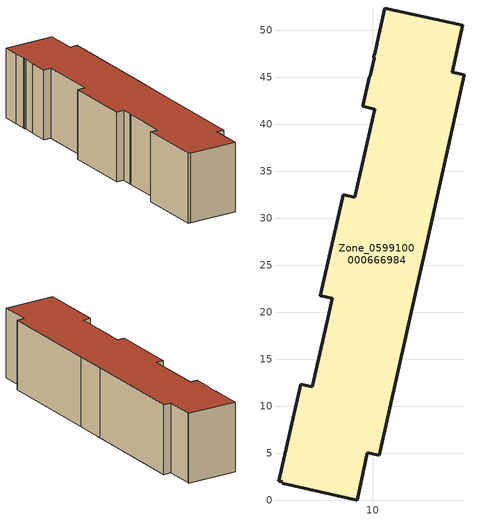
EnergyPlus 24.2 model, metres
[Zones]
Zone_0599100000666984
 floor ground (C_G): 10.2,47.44 10.26,47.43 10.65,49.46 11.3,52.36 19.61,50.5 19.51,50.09 18.5,45.53 19.76,45.25 15.8,27.56 14.66,22.39 10.72,4.74 9.46,5.02 8.37,0 0.41,1.8 0.44,1.92 0.02,1.99 2.34,12.34 3.61,12.06 5.23,19.31 5.36,19.79 5.71,21.48 4.45,21.76 6.86,32.47 8.12,32.2 10.22,41.6 8.95,41.88 9.65,45.01 9.77,45.17 10.17,47.04 10.12,47.11 z0
 wall outside (C_F): 6.86,32.47 4.45,21.76 5.71,21.48 5.36,19.79 5.23,19.31 3.61,12.06 2.34,12.34 0.02,1.99 0.44,1.92 0.41,1.8 8.37,0 9.46,5.02 10.72,4.74 14.66,22.39 15.8,27.56 19.76,45.25 18.5,45.53 19.51,50.09 19.61,50.5 11.3,52.36 10.65,49.46 10.26,47.43 10.2,47.44 10.12,47.11 10.17,47.04 9.77,45.17 9.65,45.01 8.95,41.88 10.22,41.6 8.12,32.2 6.86,32.47 z0:11.65
 roof outside (C_R): 10.17,47.04 9.77,45.17 9.65,45.01 8.95,41.88 10.22,41.6 8.12,32.2 6.86,32.47 4.45,21.76 5.71,21.48 5.36,19.79 5.23,19.31 3.61,12.06 2.34,12.34 0.02,1.99 0.44,1.92 0.41,1.8 8.37,0 9.46,5.02 10.72,4.74 14.66,22.39 15.8,27.56 19.76,45.25 18.5,45.53 19.51,50.09 19.61,50.5 11.3,52.36 10.65,49.46 10.26,47.43 10.2,47.44 10.12,47.11 z11.65
[BUILDING]
Pand.0599100000666984: North Axis=0; Terrain=City; Loads Convergence Tolerance Value=0.04; Temperature Convergence Tolerance Value=0.4; Solar Distribution=FullExterior; Maximum Number of Warmup Days=25; Minimum Number of Warmup Days=1
[Site:Location]
Rotterdam.The.Hague.AP_ZH_NLD Design_Conditions: Latitude=51.96; Longitude=4.45; Time Zone=1; Elevation=-4.5
[SITE:GROUNDTEMPERATURE:BUILDINGSURFACE]
18, 18, 18, 18, 18, 18, 18, 18, 18, 18, 18, 18
[MATERIAL] Thermal Absorptance=0.9; Solar Absorptance=0.7; Visible Absorptance=0.7
Name | Roughness | Thickness | Conductivity | Density | Specific Heat
G.TC.1975-1991 | MediumSmooth | 0.15 | 0.288461 | 540 | 1210
F.TC.1975-1991 | Rough | 0.3 | 0.230769 | 1920 | 840
R.TC.1975-1991 | MediumRough | 0.2 | 0.153846 | 1500 | 1000
[CONSTRUCTION]
C_G: G.TC.1975-1991
C_F: F.TC.1975-1991
C_R: R.TC.1975-1991
[ZONE]
Zone_0599100000666984: Type=1; Multiplier=1; Ceiling Height=Autocalculate; Volume=Autocalculate; Floor Area=autocalculate; Part of Total Floor Area=Yes
[ZONEINFILTRATION:DESIGNFLOWRATE]
Infil_Zone_0599100000666984: Zone or ZoneList or Space or SpaceList=Zone_0599100000666984; Schedule=AlwaysOn; Design Flow Rate Calculation Method=Flow/Area; Flow Rate per Floor Area=0.003; Constant Term Coefficient=1; Temperature Term Coefficient=0; Velocity Term Coefficient=0; Velocity Squared Term Coefficient=0
[HVACTEMPLATE:ZONE:IDEALLOADSAIRSYSTEM]
Zone_0599100000666984: Maximum Heating Supply Air Temperature=50; Minimum Cooling Supply Air Temperature=13; Maximum Heating Supply Air Humidity Ratio=0.0156; Minimum Cooling Supply Air Humidity Ratio=0.0077; Heating Limit=NoLimit; Cooling Limit=NoLimit; Dehumidification Control Type=ConstantSensibleHeatRatio; Cooling Sensible Heat Ratio=0.7; Dehumidification Setpoint=60; Humidification Control Type=None; Humidification Setpoint=30; Outdoor Air Method=None; Outdoor Air Flow Rate per Person=0.00944; Outdoor Air Flow Rate per Zone Floor Area=0; Outdoor Air Flow Rate per Zone=0; Demand Controlled Ventilation Type=None; Outdoor Air Economizer Type=NoEconomizer; Heat Recovery Type=None; Sensible Heat Recovery Effectiveness=0.7; Latent Heat Recovery Effectiveness=0.65
[ZONECONTROL:THERMOSTAT]
ThermostatControl_Zone_0599100000666984: Zone or ZoneList=Zone_0599100000666984; Control Type Schedule=DualSetpointControlType; Control 1=Thermostat_Zone_0599100000666984; Temperature Difference Between Cutout And Setpoint=0
[THERMOSTATSETPOINT:DUALSETPOINT]
Thermostat_Zone_0599100000666984: Heating Setpoint Temperature Schedule=HeatingSetpoint_Zone_0599100000666984; Cooling Setpoint Temperature Schedule=CoolingSetpoint_Zone_0599100000666984
[SCHEDULE:COMPACT]
HeatingSetpoint_Zone_0599100000666984: Through: 12/31, For: AllDays, Until: 24:00, 21
CoolingSetpoint_Zone_0599100000666984: Through: 12/31, For: AllDays, Until: 24:00, 24
DualSetpointControlType: Through: 12/31, For: AllDays, Until: 24:00, 4
AlwaysOn: Through: 12/31, For: AllDays, Until: 24:00, 1
